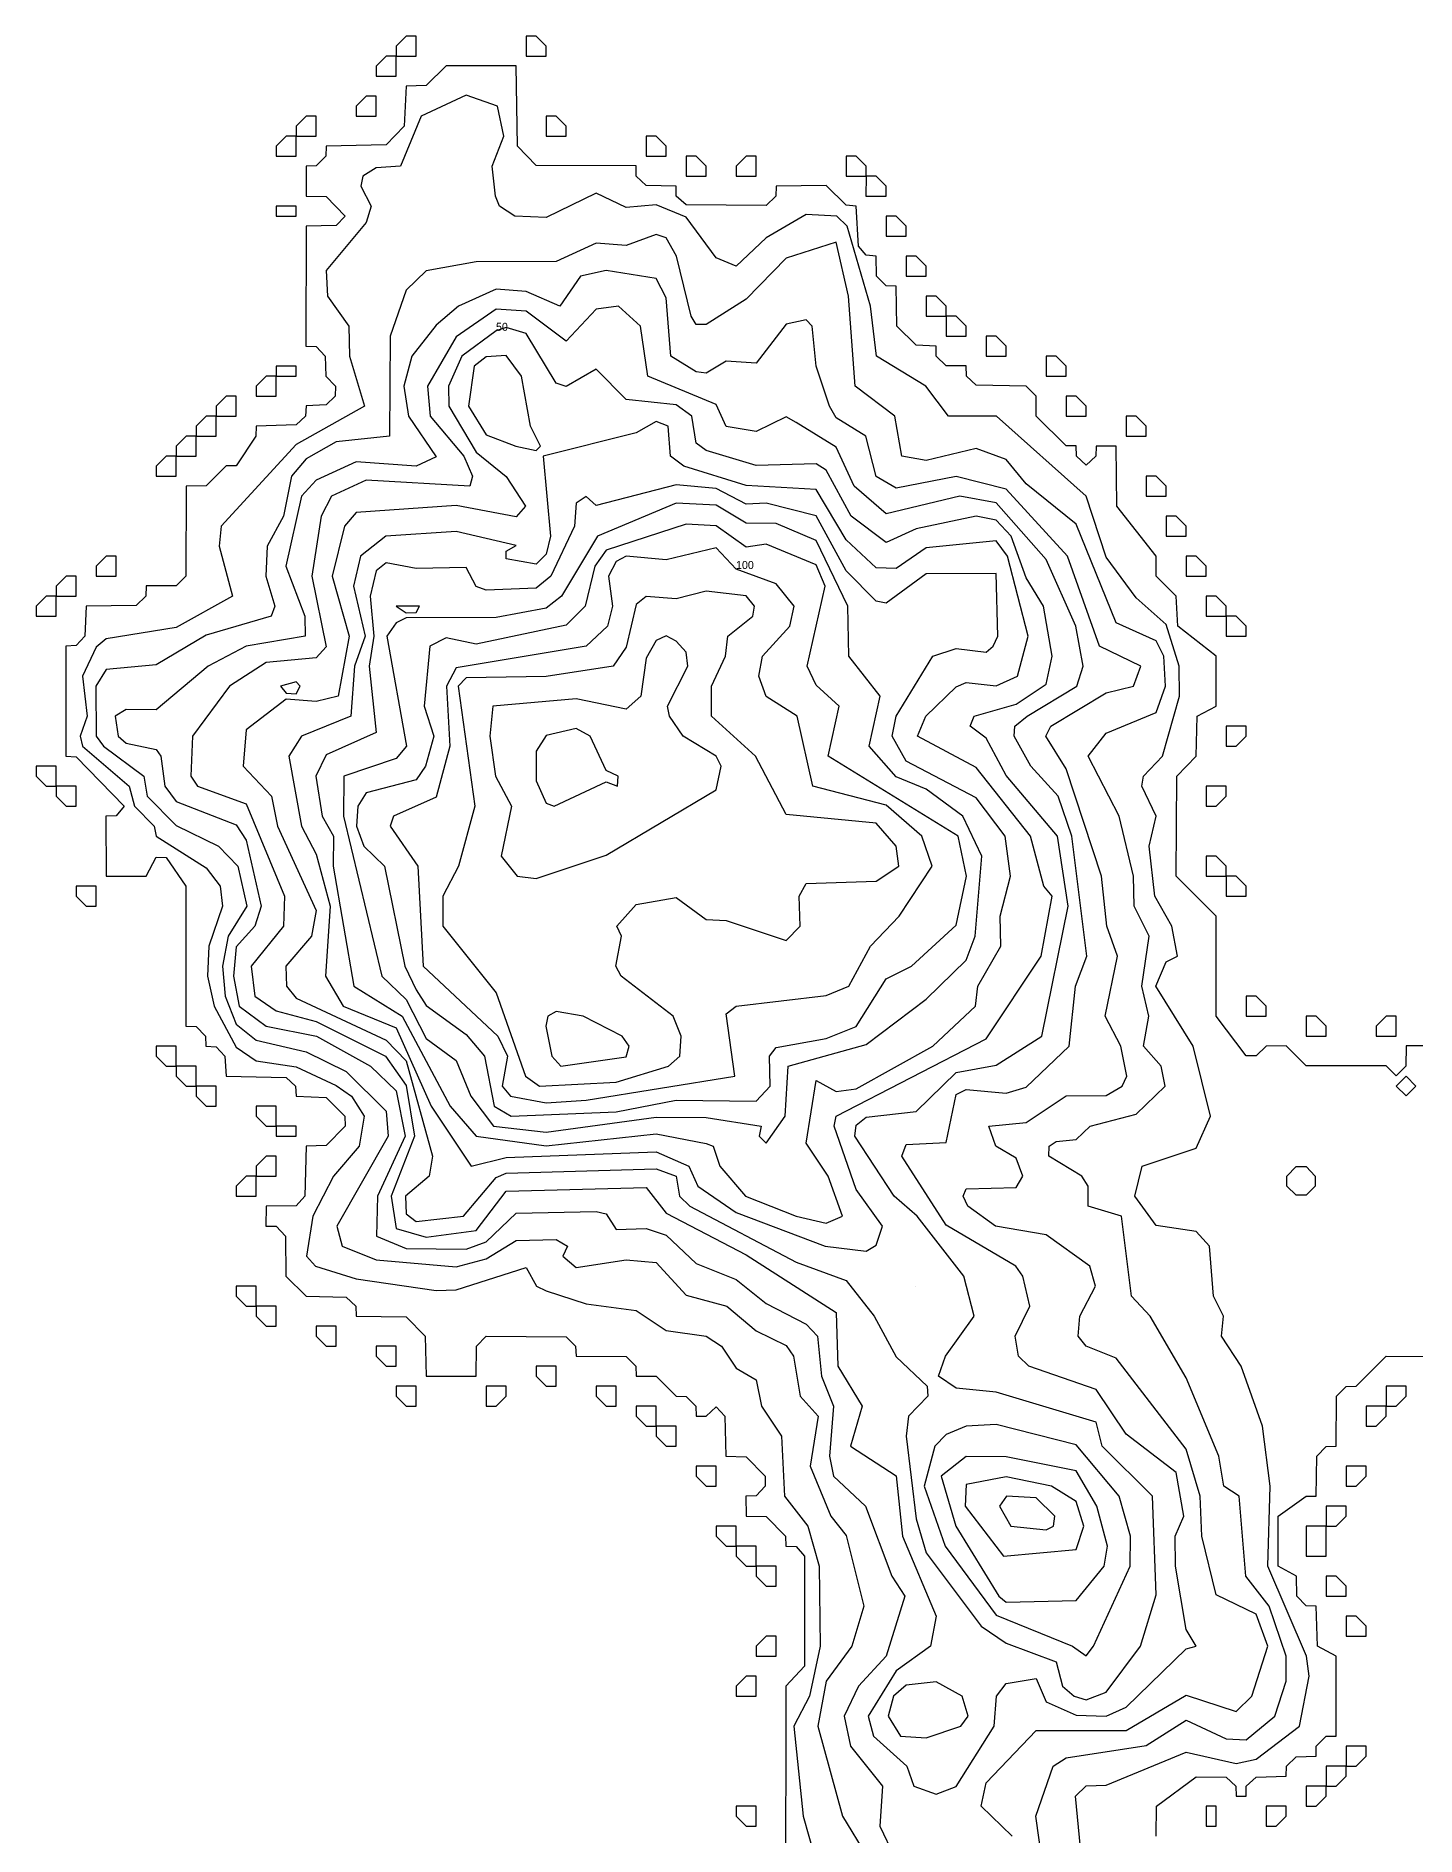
# Model space of a CAD drawing. Header units: metres. Extents: x 310028 to 360472, y 4137098 to 4159193.
# Drawn here: x 349538 to 351607, y 4142363 to 4145062 of the extents above; entities that cross this region are included whole.
import ezdxf

# ---------------------------------------------------------------- set-up
doc = ezdxf.new("R2010")
doc.units = ezdxf.units.M
for name, color, linetype in [('COAST', 5, 'Continuous'), ('CONTOUR', 254, 'Continuous'), ('CONTOUR_INDEX', 33, 'Continuous'), ('CONTOUR_LABELS', 7, 'Continuous')]:
    doc.layers.add(name, color=color, linetype=linetype)

msp = doc.modelspace()

# ---------------------------------------------------------------- linework, layer by layer
at = {"layer": 'COAST'}
for points in [[(350077.5, 4145032.5), (350107.5, 4145032.5), (350107.5, 4145062.5), (350092.5, 4145062.5), (350077.5, 4145047.5), (350077.5, 4145032.5)], [(350272.5, 4145032.5), (350302.5, 4145032.5), (350302.5, 4145047.5), (350287.5, 4145062.5), (350272.5, 4145062.5), (350272.5, 4145032.5)], [(351637.5, 4143547.6), (351592.5, 4143547.6), (351592.3, 4143517.5), (351577.5, 4143502.7), (351562.5, 4143517.7), (351442.5, 4143517.6), (351412.5, 4143547.6), (351382.5, 4143547.5), (351367.5, 4143532.6), (351352.5, 4143532.7), (351307.9, 4143592.5), (351307.7, 4143742.5), (351247.8, 4143802.5), (351248.7, 4143952.5), (351277.6, 4143982.5), (351279, 4144042.5), (351307.8, 4144057.5), (351307.7, 4144132.5), (351250.2, 4144177.5), (351247.8, 4144222.5), (351217.9, 4144252.5), (351217.8, 4144282.5), (351158.7, 4144357.5), (351157.5, 4144447.5), (351127.5, 4144447.5), (351127.3, 4144432.5), (351112.5, 4144418.6), (351098.3, 4144432.5), (351097.5, 4144447.6), (351082.5, 4144447.9), (351037.5, 4144492.5), (351037.5, 4144522.5), (351022.5, 4144537.5), (350947.5, 4144538.8), (350933.2, 4144552.5), (350932.5, 4144567.7), (350902.5, 4144567.7), (350887.8, 4144582.5), (350887.5, 4144597.5), (350857.5, 4144598.6), (350828.8, 4144627.5), (350827.5, 4144687.5), (350812.5, 4144687.7), (350798.4, 4144702.5), (350797.7, 4144732.5), (350782.5, 4144733.6), (350771, 4144747.5), (350767.8, 4144807.5), (350752.5, 4144808.8), (350722.5, 4144838.1), (350647.5, 4144837.5), (350647.4, 4144822.5), (350632.5, 4144808.3), (350512.5, 4144809.2), (350497.9, 4144822.5), (350497.5, 4144837.5), (350452.5, 4144838.4), (350437.9, 4144852.5), (350437.5, 4144867.6), (350287.5, 4144868.5), (350259.5, 4144897.5), (350257.5, 4145017.6), (350152.5, 4145017.8), (350122.5, 4144988.2), (350092.5, 4144987.5), (350089.6, 4144927.5), (350062.5, 4144899.5), (349972.5, 4144897.5), (349972.4, 4144882.5), (349957.5, 4144867.6), (349942.5, 4144867.5), (349942.5, 4144822.5), (349972.5, 4144822), (350001.1, 4144792.5), (349987.5, 4144778.3), (349942.5, 4144777.5), (349942.4, 4144597.5), (349957.5, 4144596.9), (349971, 4144582.5), (349972.2, 4144552.5), (349986.9, 4144537.5), (349986.4, 4144522.5), (349972.5, 4144509.1), (349942.5, 4144507.7), (349941.5, 4144492.5), (349927.5, 4144479.3), (349867.5, 4144477.5), (349867.4, 4144462.5), (349837.5, 4144417.9), (349822.5, 4144417.6), (349792.5, 4144388), (349762.5, 4144387.5), (349762.1, 4144252.5), (349747.5, 4144237.6), (349702.5, 4144237.6), (349702.1, 4144222.5), (349687.5, 4144208.2), (349612.5, 4144207.5), (349610.9, 4144162.5), (349597.5, 4144148.3), (349582.3, 4144147.5), (349582.2, 4143982.5), (349597.5, 4143981.3), (349669.7, 4143907.5), (349657.5, 4143892.9), (349642.4, 4143892.5), (349642.5, 4143802.5), (349702.5, 4143802.2), (349717.5, 4143830.8), (349732.5, 4143830.1), (349762.4, 4143787.5), (349762.3, 4143577.5), (349777.5, 4143576.8), (349791.6, 4143562.5), (349792.4, 4143547.5), (349807.5, 4143546.5), (349820.7, 4143532.5), (349822.5, 4143502.4), (349912.5, 4143500.2), (349926.6, 4143487.5), (349927.5, 4143472.3), (349972.5, 4143470.5), (350000.8, 4143442.5), (350001.2, 4143427.5), (349972.5, 4143398.4), (349942.5, 4143397.5), (349940.7, 4143322.5), (349927.5, 4143307.9), (349882.5, 4143307.5), (349882.4, 4143277.5), (349897.5, 4143277.1), (349911.6, 4143262.5), (349912, 4143202.5), (349942.5, 4143172.3), (350002.5, 4143170.9), (350017, 4143157.5), (350017.5, 4143142.4), (350092.5, 4143141.4), (350121.3, 4143112.5), (350122.5, 4143052.5), (350197.5, 4143052.5), (350198, 4143097.5), (350212.5, 4143112.1), (350332.5, 4143111.2), (350346.5, 4143097.5), (350347.5, 4143082.3), (350422.5, 4143081.6), (350437.3, 4143067.5), (350437.5, 4143052.5), (350467.5, 4143052.1), (350497.5, 4143022.3), (350512.5, 4143021.7), (350527, 4143007.5), (350527.5, 4142992.4), (350542.5, 4142992.4), (350557.5, 4143006.2), (350570.9, 4142992.5), (350572.4, 4142932.5), (350602.5, 4142931.5), (350631, 4142902.5), (350631.1, 4142887.5), (350617.5, 4142873), (350602.4, 4142872.5), (350602.5, 4142842.5), (350632.5, 4142841.7), (350661.7, 4142812.5), (350662.4, 4142797.5), (350677.5, 4142796.6), (350690.1, 4142782.5), (350690, 4142617.5), (350662.4, 4142587.5), (350661.7, 4142257.5)], [(350047.5, 4145002.5), (350077.5, 4145002.5), (350077.5, 4145032.5), (350062.5, 4145032.5), (350047.5, 4145017.5), (350047.5, 4145002.5)], [(350017.5, 4144942.5), (350047.5, 4144942.5), (350047.5, 4144972.5), (350032.5, 4144972.5), (350017.5, 4144957.5), (350017.5, 4144942.5)], [(349927.5, 4144912.5), (349957.5, 4144912.5), (349957.5, 4144942.5), (349942.5, 4144942.5), (349927.5, 4144927.5), (349927.5, 4144912.5)], [(350302.5, 4144912.5), (350332.5, 4144912.5), (350332.5, 4144927.5), (350317.5, 4144942.5), (350302.5, 4144942.5), (350302.5, 4144912.5)], [(349897.5, 4144882.5), (349927.5, 4144882.5), (349927.5, 4144912.5), (349912.5, 4144912.5), (349897.5, 4144897.5), (349897.5, 4144882.5)], [(350452.5, 4144882.5), (350482.5, 4144882.5), (350482.5, 4144897.5), (350467.5, 4144912.5), (350452.5, 4144912.5), (350452.5, 4144882.5)], [(350512.5, 4144852.5), (350542.5, 4144852.5), (350542.5, 4144867.5), (350527.5, 4144882.5), (350512.5, 4144882.5), (350512.5, 4144852.5)], [(350587.5, 4144852.5), (350617.5, 4144852.5), (350617.5, 4144882.5), (350602.5, 4144882.5), (350587.5, 4144867.5), (350587.5, 4144852.5)], [(350752.5, 4144852.5), (350782.5, 4144852.5), (350782.5, 4144867.5), (350767.5, 4144882.5), (350752.5, 4144882.5), (350752.5, 4144852.5)], [(350782.4, 4144822.5), (350812.5, 4144822.5), (350812.5, 4144837.5), (350797.5, 4144852.5), (350782.5, 4144852.5), (350782.4, 4144822.5)], [(349897.5, 4144792.5), (349927.5, 4144792.5), (349927.5, 4144807.5), (349897.5, 4144807.5), (349897.5, 4144792.5)], [(350812.5, 4144762.5), (350842.5, 4144762.5), (350842.5, 4144777.5), (350827.5, 4144792.5), (350812.5, 4144792.5), (350812.5, 4144762.5)], [(350842.5, 4144702.5), (350872.5, 4144702.5), (350872.5, 4144717.5), (350857.5, 4144732.5), (350842.5, 4144732.5), (350842.5, 4144702.5)], [(350872.5, 4144642.5), (350902.5, 4144642.5), (350902.5, 4144657.5), (350887.5, 4144672.5), (350872.5, 4144672.5), (350872.5, 4144642.5)], [(350902.5, 4144612.5), (350932.5, 4144612.5), (350932.5, 4144627.5), (350917.5, 4144642.5), (350902.5, 4144642.5), (350902.5, 4144612.5)], [(350962.5, 4144582.5), (350992.5, 4144582.5), (350992.5, 4144597.5), (350977.5, 4144612.5), (350962.5, 4144612.5), (350962.5, 4144582.5)], [(351052.5, 4144552.5), (351082.5, 4144552.5), (351082.5, 4144567.5), (351067.5, 4144582.5), (351052.5, 4144582.5), (351052.5, 4144552.5)], [(349867.5, 4144522.5), (349897.5, 4144522.5), (349897.5, 4144552.5), (349882.5, 4144552.5), (349867.5, 4144537.5), (349867.5, 4144522.5)], [(349897.5, 4144552.5), (349927.5, 4144552.5), (349927.5, 4144567.5), (349897.5, 4144567.5), (349897.5, 4144552.5)], [(349807.5, 4144492.5), (349837.5, 4144492.5), (349837.5, 4144522.5), (349822.5, 4144522.5), (349807.5, 4144507.5), (349807.5, 4144492.5)], [(351082.5, 4144492.5), (351112.5, 4144492.5), (351112.5, 4144507.5), (351097.5, 4144522.5), (351082.5, 4144522.5), (351082.5, 4144492.5)], [(349777.5, 4144462.5), (349807.5, 4144462.5), (349807.5, 4144492.5), (349792.5, 4144492.5), (349777.5, 4144477.5), (349777.5, 4144462.5)], [(351172.5, 4144462.5), (351202.5, 4144462.5), (351202.5, 4144477.5), (351187.5, 4144492.5), (351172.5, 4144492.5), (351172.5, 4144462.5)], [(349747.5, 4144432.5), (349777.5, 4144432.5), (349777.5, 4144462.5), (349762.5, 4144462.5), (349747.5, 4144447.5), (349747.5, 4144432.5)], [(349717.5, 4144402.5), (349747.5, 4144402.5), (349747.5, 4144432.5), (349732.5, 4144432.5), (349717.5, 4144417.5), (349717.5, 4144402.5)], [(351202.5, 4144372.5), (351232.5, 4144372.5), (351232.5, 4144387.5), (351217.5, 4144402.5), (351202.5, 4144402.5), (351202.5, 4144372.5)], [(351232.5, 4144312.5), (351262.5, 4144312.5), (351262.5, 4144327.5), (351247.5, 4144342.5), (351232.5, 4144342.5), (351232.5, 4144312.5)], [(349627.5, 4144252.5), (349657.5, 4144252.5), (349657.5, 4144282.5), (349642.5, 4144282.5), (349627.5, 4144267.5), (349627.5, 4144252.5)], [(351262.5, 4144252.5), (351292.5, 4144252.5), (351292.5, 4144267.5), (351277.5, 4144282.5), (351262.5, 4144282.5), (351262.5, 4144252.5)], [(349567.5, 4144222.5), (349597.5, 4144222.5), (349597.5, 4144252.5), (349582.5, 4144252.5), (349567.5, 4144237.5), (349567.5, 4144222.5)], [(349537.5, 4144192.5), (349567.5, 4144192.5), (349567.5, 4144222.5), (349552.5, 4144222.5), (349537.5, 4144207.5), (349537.5, 4144192.5)], [(351292.5, 4144192.5), (351322.5, 4144192.5), (351322.5, 4144207.5), (351307.5, 4144222.5), (351292.5, 4144222.5), (351292.5, 4144192.5)], [(351322.5, 4144162.5), (351352.5, 4144162.5), (351352.5, 4144177.5), (351337.5, 4144192.5), (351322.5, 4144192.5), (351322.5, 4144162.5)], [(351322.5, 4144012.5), (351322.5, 4143997.5), (351337.5, 4143997.5), (351352.5, 4144012.5), (351352.5, 4144027.5), (351322.5, 4144027.5), (351322.5, 4144012.5)], [(349537.5, 4143952.5), (349552.5, 4143937.5), (349567.5, 4143937.5), (349567.6, 4143967.5), (349537.5, 4143967.5), (349537.5, 4143952.5)], [(349567.5, 4143922.5), (349582.5, 4143907.5), (349597.5, 4143907.5), (349597.5, 4143937.5), (349567.5, 4143937.5), (349567.5, 4143922.5)], [(351292.5, 4143922.5), (351292.5, 4143907.5), (351307.5, 4143907.5), (351322.5, 4143922.5), (351322.5, 4143937.5), (351292.5, 4143937.5), (351292.5, 4143922.5)], [(351292.5, 4143802.5), (351322.5, 4143802.5), (351322.5, 4143817.5), (351307.5, 4143832.5), (351292.5, 4143832.5), (351292.5, 4143802.5)], [(351322.5, 4143772.5), (351352.5, 4143772.5), (351352.5, 4143787.5), (351337.5, 4143802.5), (351322.5, 4143802.5), (351322.5, 4143772.5)], [(349597.5, 4143772.5), (349612.5, 4143757.5), (349627.5, 4143757.5), (349627.5, 4143787.5), (349597.5, 4143787.5), (349597.5, 4143772.5)], [(351352.5, 4143592.5), (351382.5, 4143592.5), (351382.5, 4143607.5), (351367.5, 4143622.5), (351352.5, 4143622.5), (351352.5, 4143592.5)], [(351442.5, 4143562.5), (351472.5, 4143562.5), (351472.5, 4143577.5), (351457.5, 4143592.5), (351442.5, 4143592.5), (351442.5, 4143562.5)], [(351547.5, 4143562.5), (351577.5, 4143562.5), (351577.5, 4143592.5), (351562.5, 4143592.5), (351547.5, 4143577.5), (351547.5, 4143562.5)], [(349717.5, 4143532.5), (349732.5, 4143517.5), (349747.5, 4143517.5), (349747.5, 4143547.5), (349717.5, 4143547.5), (349717.5, 4143532.5)], [(349747.5, 4143502.5), (349762.5, 4143487.5), (349777.5, 4143487.5), (349777.5, 4143517.5), (349747.5, 4143517.5), (349747.5, 4143502.5)], [(351592.5, 4143472.6), (351577.7, 4143487.5), (351592.5, 4143502.5), (351607.4, 4143487.5), (351592.5, 4143472.6)], [(349777.5, 4143472.5), (349792.5, 4143457.5), (349807.5, 4143457.5), (349807.5, 4143487.5), (349777.5, 4143487.5), (349777.5, 4143472.5)], [(349867.5, 4143442.5), (349882.5, 4143427.5), (349897.5, 4143427.5), (349897.5, 4143457.5), (349867.5, 4143457.5), (349867.5, 4143442.5)], [(349897.5, 4143412.5), (349927.5, 4143412.5), (349927.5, 4143427.5), (349897.5, 4143427.5), (349897.5, 4143412.5)], [(349867.5, 4143352.5), (349897.5, 4143352.5), (349897.5, 4143382.5), (349882.5, 4143382.5), (349867.5, 4143367.5), (349867.5, 4143352.5)], [(351427.5, 4143323.7), (351413.6, 4143337.5), (351413.6, 4143352.5), (351427.5, 4143366.7), (351442.5, 4143366.6), (351456, 4143352.5), (351456, 4143337.5), (351442.5, 4143323.8), (351427.5, 4143323.7)], [(349837.5, 4143322.5), (349867.5, 4143322.5), (349867.5, 4143352.5), (349852.5, 4143352.5), (349837.5, 4143337.5), (349837.5, 4143322.5)], [(349837.5, 4143172.5), (349852.5, 4143157.5), (349867.5, 4143157.5), (349867.5, 4143187.5), (349837.5, 4143187.5), (349837.5, 4143172.5)], [(349867.5, 4143142.5), (349882.5, 4143127.5), (349897.5, 4143127.5), (349897.5, 4143157.5), (349867.5, 4143157.5), (349867.5, 4143142.5)], [(349957.5, 4143112.5), (349972.5, 4143097.5), (349987.5, 4143097.5), (349987.5, 4143127.5), (349957.5, 4143127.5), (349957.5, 4143112.5)], [(350047.5, 4143082.5), (350062.5, 4143067.5), (350077.5, 4143067.5), (350077.5, 4143097.5), (350047.5, 4143097.5), (350047.5, 4143082.5)], [(350287.5, 4143052.5), (350302.5, 4143037.5), (350317.5, 4143037.5), (350317.5, 4143067.5), (350287.5, 4143067.5), (350287.5, 4143052.5)], [(351217.5, 4142362.5), (351218, 4142407.5), (351277.5, 4142451.2), (351322.5, 4142450.6), (351337.1, 4142437.5), (351337.5, 4142422.5), (351352.5, 4142422.4), (351352.9, 4142437.5), (351367.5, 4142450.7), (351412.5, 4142452.4), (351413.2, 4142467.5), (351427.5, 4142481.2), (351457.5, 4142482.5), (351457.8, 4142497.5), (351472.5, 4142512.3), (351487.5, 4142512.5), (351487.9, 4142632.5), (351459.8, 4142647.5), (351457.5, 4142707.5), (351442.5, 4142707.7), (351428.6, 4142722.5), (351428.1, 4142752.5), (351400.5, 4142767.5), (351400.5, 4142842.5), (351442.5, 4142872.3), (351457.5, 4142872.5), (351458.7, 4142932.5), (351472.5, 4142946.8), (351487.7, 4142947.5), (351488.3, 4143022.5), (351502.5, 4143036.8), (351517.5, 4143037.4), (351562.5, 4143082.4), (351772.5, 4143081.8)], [(350077.5, 4143022.5), (350092.5, 4143007.5), (350107.5, 4143007.5), (350107.5, 4143037.5), (350077.5, 4143037.5), (350077.5, 4143022.5)], [(350212.5, 4143022.5), (350212.5, 4143007.5), (350227.5, 4143007.5), (350242.5, 4143022.5), (350242.5, 4143037.5), (350212.5, 4143037.5), (350212.5, 4143022.5)], [(350377.5, 4143022.5), (350392.5, 4143007.5), (350407.5, 4143007.5), (350407.5, 4143037.5), (350377.5, 4143037.5), (350377.5, 4143022.5)], [(351562.5, 4143022.5), (351562.5, 4143007.5), (351577.5, 4143007.5), (351592.5, 4143022.5), (351592.5, 4143037.5), (351562.5, 4143037.5), (351562.5, 4143022.5)], [(350437.5, 4142992.5), (350452.5, 4142977.5), (350467.5, 4142977.5), (350467.5, 4143007.5), (350437.5, 4143007.5), (350437.5, 4142992.5)], [(351532.5, 4142992.5), (351532.5, 4142977.5), (351547.5, 4142977.5), (351562.5, 4142992.5), (351562.5, 4143007.5), (351532.5, 4143007.5), (351532.5, 4142992.5)], [(350467.5, 4142962.5), (350482.5, 4142947.5), (350497.5, 4142947.5), (350497.5, 4142977.5), (350467.5, 4142977.5), (350467.5, 4142962.5)], [(350527.5, 4142902.5), (350542.5, 4142887.5), (350557.5, 4142887.5), (350557.5, 4142917.5), (350527.5, 4142917.5), (350527.5, 4142902.5)], [(351502.5, 4142902.5), (351502.5, 4142887.5), (351517.5, 4142887.5), (351532.5, 4142902.5), (351532.5, 4142917.5), (351502.5, 4142917.5), (351502.5, 4142902.5)], [(351472.5, 4142842.5), (351472.5, 4142827.5), (351487.5, 4142827.5), (351502.5, 4142842.5), (351502.5, 4142857.5), (351472.5, 4142857.5), (351472.5, 4142842.5)], [(350557.5, 4142812.5), (350572.5, 4142797.5), (350587.5, 4142797.5), (350587.5, 4142827.5), (350557.5, 4142827.5), (350557.5, 4142812.5)], [(351442.5, 4142782.5), (351472.5, 4142782.5), (351472.5, 4142827.5), (351442.5, 4142827.5), (351442.5, 4142782.5)], [(350587.5, 4142782.5), (350602.5, 4142767.5), (350617.5, 4142767.5), (350617.5, 4142797.5), (350587.5, 4142797.5), (350587.5, 4142782.5)], [(350617.5, 4142752.5), (350632.5, 4142737.5), (350647.5, 4142737.5), (350647.5, 4142767.5), (350617.5, 4142767.5), (350617.5, 4142752.5)], [(351472.5, 4142722.5), (351502.5, 4142722.5), (351502.5, 4142737.5), (351487.5, 4142752.5), (351472.5, 4142752.5), (351472.5, 4142722.5)], [(351502.5, 4142662.5), (351532.5, 4142662.5), (351532.5, 4142677.5), (351517.5, 4142692.5), (351502.5, 4142692.5), (351502.5, 4142662.5)], [(350617.5, 4142632.5), (350647.5, 4142632.5), (350647.5, 4142662.5), (350632.5, 4142662.5), (350617.5, 4142647.5), (350617.5, 4142632.5)], [(350587.5, 4142572.5), (350617.5, 4142572.5), (350617.5, 4142602.5), (350602.5, 4142602.5), (350587.5, 4142587.5), (350587.5, 4142572.5)], [(351502.5, 4142482.5), (351502.5, 4142467.5), (351517.5, 4142467.5), (351532.5, 4142482.5), (351532.5, 4142497.5), (351502.5, 4142497.5), (351502.5, 4142482.5)], [(351472.5, 4142452.5), (351472.5, 4142437.5), (351487.5, 4142437.5), (351502.5, 4142452.5), (351502.5, 4142467.5), (351472.5, 4142467.5), (351472.5, 4142452.5)], [(351442.5, 4142422.5), (351442.5, 4142407.5), (351457.5, 4142407.5), (351472.5, 4142422.5), (351472.5, 4142437.5), (351442.5, 4142437.5), (351442.5, 4142422.5)], [(350587.5, 4142392.5), (350602.5, 4142377.5), (350617.5, 4142377.5), (350617.5, 4142407.5), (350587.5, 4142407.5), (350587.5, 4142392.5)], [(351292.5, 4142392.5), (351292.5, 4142377.5), (351307.5, 4142377.5), (351307.5, 4142407.5), (351292.5, 4142407.5), (351292.5, 4142392.5)], [(351382.5, 4142392.5), (351382.5, 4142377.5), (351397.5, 4142377.5), (351412.5, 4142392.5), (351412.5, 4142407.5), (351382.5, 4142407.5), (351382.5, 4142392.5)]]:
    msp.add_lwpolyline(points, dxfattribs=at)
at = {"layer": 'CONTOUR'}
for points, elevation in [([(351111.3, 4142272.5), (351096.8, 4142422.5), (351112.5, 4142437.6), (351142.5, 4142439), (351262.5, 4142488.2), (351337.5, 4142471.3), (351367.5, 4142477.7), (351432.6, 4142527.5), (351447.3, 4142602.5), (351443.4, 4142632.5), (351385.3, 4142767.5), (351388.6, 4142887.5), (351377.4, 4142977.5), (351345.2, 4143067.5), (351315.7, 4143112.5), (351318.9, 4143142.5), (351303.9, 4143172.5), (351297.5, 4143247.5), (351277.5, 4143269.3), (351217.5, 4143278.1), (351185.7, 4143322.5), (351196.7, 4143367.5), (351277.5, 4143394.5), (351299.4, 4143442.5), (351273.3, 4143547.5), (351217.3, 4143637.5), (351232.5, 4143673.9), (351249.5, 4143682.5), (351241.1, 4143727.5), (351215.5, 4143772.5), (351207.1, 4143847.5), (351217.8, 4143892.5), (351196.4, 4143937.5), (351198.6, 4143952.5), (351227, 4143982.5), (351252.6, 4144072.5), (351252.2, 4144117.5), (351232.5, 4144179.9), (351187.5, 4144219.8), (351142.5, 4144280.8), (351112.5, 4144372.5), (350978.3, 4144492.5), (350906.1, 4144492.5), (350872.1, 4144537.5), (350798.1, 4144582.5), (350789.3, 4144657.5), (350754.2, 4144777.5), (350738.6, 4144792.5), (350692.5, 4144794.7), (350632.5, 4144759.6), (350587.5, 4144717.3), (350557.5, 4144729.6), (350512.5, 4144790.8), (350467.5, 4144809.1), (350422.5, 4144805.3), (350377.5, 4144826.9), (350302.5, 4144790.5), (350255.5, 4144792.5), (350232.6, 4144807.5), (350226.8, 4144822.5), (350221.7, 4144867.5), (350239.4, 4144912.5), (350229.7, 4144957.5), (350182.5, 4144973.6), (350115.4, 4144942.5), (350084.3, 4144867.5), (350047.5, 4144864.8), (350027.9, 4144852.5), (350024.8, 4144837.5), (350040, 4144807.5), (350032.5, 4144782.7), (349972.5, 4144710.6), (349974.9, 4144672.5), (350006.6, 4144627.5), (350007.5, 4144582.5), (350030.1, 4144507.5), (349927.5, 4144449.8), (349815.2, 4144327.5), (349812.2, 4144297.5), (349832.4, 4144222.5), (349747.5, 4144175.5), (349642.5, 4144158.2), (349627.5, 4144146), (349607.3, 4144102.5), (349614.4, 4144042.5), (349603.8, 4144012.5), (349607.1, 4143997.5), (349677.2, 4143937.5), (349685.2, 4143907.5), (349714.7, 4143877.5), (349717.7, 4143862.5), (349792.5, 4143815), (349813.7, 4143787.5), (349817.2, 4143757.5), (349796.5, 4143697.5), (349794.6, 4143652.5), (349804.7, 4143607.5), (349837.5, 4143545.6), (349867.5, 4143525.5), (349927.5, 4143516.5), (349987.5, 4143488.4), (350010.7, 4143472.5), (350029.9, 4143442.5), (350022.4, 4143397.5), (349983.9, 4143352.5), (349952.8, 4143292.5), (349943.3, 4143232.5), (349956.7, 4143217.5), (350017.5, 4143198.2), (350137.5, 4143181), (350167.5, 4143182), (350272.5, 4143215.1), (350288.1, 4143187.5), (350302.5, 4143180.3), (350362.5, 4143161), (350437.5, 4143150.9), (350482.5, 4143120.8), (350542.7, 4143112.5), (350565.6, 4143097.5), (350587.5, 4143064.5), (350617.5, 4143046.9), (350625.7, 4143007.5), (350655.8, 4142962.5), (350660.4, 4142872.5), (350695, 4142827.5), (350712.3, 4142767.5), (350713.6, 4142647.5), (350697.7, 4142572.5), (350674.2, 4142527.5), (350688.3, 4142392.5), (350705.1, 4142332.5)], 10), ([(351056.2, 4142257.5), (351037.3, 4142392.5), (351063.2, 4142467.5), (351082.5, 4142479.8), (351202.5, 4142498.4), (351262.5, 4142536.3), (351322.5, 4142508.4), (351352.5, 4142506.8), (351395.9, 4142542.5), (351412.5, 4142594.6), (351412.7, 4142632.5), (351387, 4142707.5), (351352.4, 4142752.5), (351342, 4142872.5), (351319.1, 4142887.5), (351311.9, 4142932.5), (351262.5, 4143050), (351208.6, 4143142.5), (351180.6, 4143172.5), (351165.6, 4143292.5), (351115.7, 4143307.5), (351115.6, 4143337.5), (351106.1, 4143352.5), (351056.8, 4143382.5), (351057.1, 4143397.5), (351067.5, 4143404.1), (351097.5, 4143407.5), (351118.6, 4143427.5), (351187.5, 4143445.4), (351231.2, 4143487.5), (351225.3, 4143517.5), (351198.9, 4143547.5), (351206.6, 4143592.5), (351196, 4143637.5), (351207.3, 4143712.5), (351184.8, 4143757.5), (351183.5, 4143802.5), (351162, 4143892.5), (351115.6, 4143982.5), (351142.5, 4144016.9), (351217.5, 4144047.6), (351231.5, 4144087.5), (351229.4, 4144132.5), (351217.5, 4144155.5), (351157.5, 4144182.1), (351097.5, 4144330.4), (351022.5, 4144390.9), (350992.5, 4144427.4), (350947.5, 4144444), (350872.5, 4144425.7), (350836.1, 4144432.5), (350825.7, 4144492.5), (350766.1, 4144537.5), (350756.4, 4144672.5), (350737.5, 4144753.3), (350662.5, 4144729.2), (350602.5, 4144668), (350542.5, 4144629.7), (350527.5, 4144629.7), (350520.1, 4144642.5), (350498.4, 4144732.5), (350482.5, 4144759.9), (350467.5, 4144764.8), (350422.5, 4144748.1), (350377.5, 4144751.6), (350317.5, 4144724.1), (350197.5, 4144724), (350122.5, 4144710.4), (350092.5, 4144681.4), (350068.9, 4144612.5), (350067.5, 4144462.5), (349987.5, 4144453.9), (349942.5, 4144428.1), (349920.7, 4144402.5), (349908.6, 4144342.5), (349884.4, 4144297.5), (349882.4, 4144252.5), (349895.9, 4144207.5), (349890, 4144192.5), (349792.5, 4144163.6), (349717.5, 4144119.2), (349642.5, 4144112.1), (349627.1, 4144087.5), (349627.7, 4144012.5), (349638.9, 4143997.5), (349699.3, 4143952.5), (349704.2, 4143922.5), (349747.5, 4143878.1), (349811.2, 4143847.5), (349840.2, 4143817.5), (349853.8, 4143757.5), (349825.8, 4143712.5), (349817.2, 4143667.5), (349821.3, 4143622.5), (349837.5, 4143580.3), (349867.5, 4143556.2), (349942.5, 4143538.6), (350002.5, 4143509.2), (350062.5, 4143449.6), (350065.6, 4143412.5), (349988.9, 4143277.5), (349996.6, 4143247.5), (350047.5, 4143226.6), (350167.5, 4143216.5), (350212.5, 4143228.2), (350257.5, 4143256), (350317.5, 4143257.5), (350334.9, 4143247.5), (350327.7, 4143232.5), (350347.5, 4143215.5), (350422.5, 4143226.7), (350467.5, 4143222.6), (350512.5, 4143173.6), (350573.6, 4143157.5), (350617.5, 4143120.2), (350662.5, 4143098.3), (350673.5, 4143082.5), (350683.6, 4143022.5), (350710.7, 4142992.5), (350698.5, 4142917.5), (350729.8, 4142842.5), (350752.5, 4142813.2), (350779.3, 4142707.5), (350761.2, 4142647.5), (350722.5, 4142594.7), (350710.1, 4142527.5), (350747.2, 4142392.5), (350783.9, 4142332.5)], 20), ([(351001.8, 4142362.5), (350955.4, 4142407.5), (350962.5, 4142442.1), (351037.5, 4142521), (351172.5, 4142520.7), (351262.5, 4142573.8), (351337.5, 4142549.5), (351361.1, 4142572.5), (351385, 4142647.5), (351367.5, 4142695.2), (351307.5, 4142724.2), (351286.1, 4142812.5), (351283.9, 4142872.5), (351262.5, 4142942.6), (351157.5, 4143079.2), (351112.5, 4143097.5), (351100.9, 4143112.5), (351103, 4143142.5), (351126.5, 4143187.5), (351118.4, 4143217.5), (351052.5, 4143264.5), (350976.8, 4143277.5), (350935, 4143307.5), (350928.2, 4143322.5), (350932.5, 4143333.2), (351007.5, 4143335.2), (351017.6, 4143352.5), (351007.5, 4143379.5), (350977.1, 4143397.5), (350966.9, 4143427.5), (351022.5, 4143432.8), (351082.5, 4143473), (351142.5, 4143473.2), (351166.7, 4143487.5), (351173.9, 4143502.5), (351164.9, 4143547.5), (351141.4, 4143592.5), (351159.6, 4143682.5), (351143.7, 4143727.5), (351135.7, 4143802.5), (351082.5, 4143963.4), (351052, 4144012.5), (351059.9, 4144027.5), (351142.5, 4144077.5), (351183.5, 4144087.5), (351194.5, 4144117.5), (351132.7, 4144147.5), (351084.9, 4144282.5), (350992.5, 4144382.8), (350917.5, 4144401.9), (350827.5, 4144384.3), (350797.5, 4144401.6), (350782.4, 4144462.5), (350737.5, 4144489.7), (350727.6, 4144507.5), (350707.6, 4144567.5), (350701.7, 4144627.5), (350692.5, 4144636.9), (350662.5, 4144630.2), (350617.5, 4144571.7), (350572.5, 4144574.9), (350542.5, 4144556.7), (350527.5, 4144559), (350489.9, 4144582.5), (350482.5, 4144670), (350467.5, 4144698.6), (350392.5, 4144710.8), (350354, 4144702.5), (350323.1, 4144657.5), (350272.5, 4144679.5), (350227.5, 4144683), (350171, 4144657.5), (350137.5, 4144628.9), (350101.3, 4144582.5), (350089.1, 4144537.5), (350096.4, 4144492.5), (350137.5, 4144431.4), (350107.5, 4144417.5), (350017.5, 4144423.7), (349957.5, 4144396.4), (349935.9, 4144372.5), (349912.1, 4144267.5), (349940.5, 4144192.5), (349941.1, 4144162.5), (349852.8, 4144147.5), (349795.7, 4144117.5), (349717.5, 4144051.7), (349672.5, 4144052.2), (349656.4, 4144042.5), (349660.8, 4144012.5), (349672.5, 4144002), (349717.5, 4143992.3), (349724.5, 4143982.5), (349730.7, 4143937.5), (349747.5, 4143914.2), (349837.5, 4143879.3), (349852.5, 4143856.3), (349875.2, 4143757.5), (349865.6, 4143727.5), (349837.5, 4143696.1), (349833.6, 4143652.5), (349842, 4143607.5), (349882.5, 4143577.5), (349958.1, 4143562.5), (350039, 4143517.5), (350077.5, 4143480.2), (350091.4, 4143412.5), (350049.6, 4143322.5), (350048.1, 4143262.5), (350092.5, 4143243.7), (350182.5, 4143242.6), (350212.5, 4143253.6), (350257.5, 4143297), (350377.5, 4143299.3), (350392.5, 4143295.6), (350407.5, 4143272.4), (350452.5, 4143274), (350482.5, 4143264), (350527.5, 4143221.5), (350587.5, 4143197.2), (350632.5, 4143161.2), (350692.5, 4143130.4), (350709.5, 4143112.5), (350715.7, 4143052.5), (350733.9, 4143007.5), (350727.5, 4142932.5), (350733.5, 4142902.5), (350781.6, 4142857.5), (350821, 4142752.5), (350840.9, 4142722.5), (350812.7, 4142632.5), (350771, 4142587.5), (350749.5, 4142542.5), (350759, 4142497.5), (350807.3, 4142437.5), (350803.1, 4142377.5), (350824.6, 4142332.5)], 30), ([(350854.4, 4142437.5), (350887.5, 4142425.5), (350917.5, 4142436.6), (350974.6, 4142527.5), (350978.4, 4142572.5), (350992.5, 4142591.4), (351037.5, 4142598.7), (351052.5, 4142563.8), (351097.5, 4142543.8), (351142.5, 4142542.4), (351172.5, 4142556), (351262.5, 4142643.5), (351277.7, 4142647.5), (351262.5, 4142672.5), (351246.5, 4142767.5), (351246.3, 4142812.5), (351259.3, 4142842.5), (351247.5, 4142907.9), (351172.5, 4142965.5), (351127.5, 4143032.4), (351026.6, 4143067.5), (351011.2, 4143082.5), (351006.4, 4143112.5), (351028.2, 4143157.5), (351017.5, 4143202.5), (351007, 4143217.5), (350902.5, 4143278.8), (350836.2, 4143382.5), (350842.5, 4143399.6), (350902.5, 4143403), (350917.5, 4143474.9), (350932.5, 4143482.5), (350992.5, 4143476.7), (351022.5, 4143485.9), (351087.2, 4143547.5), (351096.7, 4143637.5), (351113.5, 4143682.5), (351091.2, 4143862.5), (351070.7, 4143922.5), (351029.8, 4143967.5), (351004.5, 4144012.5), (351005.5, 4144027.5), (351024.1, 4144042.5), (351098.8, 4144087.5), (351108.1, 4144117.5), (351097.3, 4144177.5), (351052.5, 4144277.3), (350977.5, 4144362.4), (350923.1, 4144372.5), (350812.5, 4144345.9), (350764.5, 4144387.5), (350737.5, 4144446), (350677.5, 4144482.9), (350662.5, 4144491.3), (350617.5, 4144469.5), (350572.5, 4144476.7), (350557.5, 4144509.6), (350455.1, 4144552.5), (350444.4, 4144627.5), (350411, 4144657.5), (350377.5, 4144653), (350332.5, 4144605), (350272.5, 4144649.6), (350227.5, 4144653), (350167.5, 4144611.3), (350124.6, 4144537.5), (350128.9, 4144492.5), (350179.4, 4144432.5), (350192.2, 4144402.5), (350188.3, 4144387.5), (350032.5, 4144396.3), (349980.9, 4144372.5), (349965.1, 4144342.5), (349951.1, 4144252.5), (349972.5, 4144146.2), (349957.5, 4144129.9), (349882.5, 4144123), (349827.8, 4144087.5), (349772.2, 4144012.5), (349769.5, 4143952.5), (349779.6, 4143937.5), (349852.5, 4143910.9), (349910.1, 4143772.5), (349908.6, 4143727.5), (349860.2, 4143667.5), (349865.6, 4143622.5), (349897.5, 4143600.3), (349957.5, 4143584.3), (350061.6, 4143532.5), (350092.5, 4143488.2), (350105.1, 4143412.5), (350070.1, 4143322.5), (350077.5, 4143273.7), (350122.5, 4143260.8), (350197.5, 4143270.6), (350242.5, 4143329.6), (350452.5, 4143335.3), (350482.5, 4143296.9), (350602.5, 4143234.5), (350737.5, 4143148), (350740.1, 4143067.5), (350776.9, 4143007.5), (350759.2, 4142947.5), (350827.5, 4142902.9), (350837.4, 4142812.5), (350887.5, 4142692.5), (350879.2, 4142647.5), (350827.5, 4142610.3), (350785.9, 4142542.5), (350793.8, 4142512.5), (350843.5, 4142467.5), (350854.4, 4142437.5)], 40), ([(350257, 4144447.5), (350287.5, 4144440.7), (350294, 4144447.5), (350279.1, 4144477.5), (350265.7, 4144552.5), (350242.5, 4144583.2), (350212.5, 4144581.3), (350194.8, 4144567.5), (350186.2, 4144507.5), (350212.5, 4144464.3), (350257, 4144447.5)], 60), ([(350721.2, 4143247.5), (350782.5, 4143239.9), (350797.5, 4143248.7), (350807.4, 4143277.5), (350767.5, 4143332.3), (350734.5, 4143427.5), (350737.7, 4143442.5), (350962.5, 4143558.4), (351045.1, 4143682.5), (351061.6, 4143772.5), (351049.1, 4143787.5), (351029.4, 4143862.5), (350947.5, 4143965.1), (350859.6, 4144012.5), (350872.2, 4144042.5), (350917.5, 4144086.5), (350932.5, 4144092.9), (350977.5, 4144087.6), (351009.5, 4144102.5), (351025.9, 4144162.5), (350994.7, 4144282.5), (350977.5, 4144305.4), (350872.5, 4144295), (350827.5, 4144263.7), (350797.5, 4144264.6), (350752.5, 4144306.7), (350707.5, 4144382.5), (350602.5, 4144388.3), (350509.4, 4144417.5), (350489.4, 4144432.5), (350485.7, 4144477.5), (350467.5, 4144484.2), (350437.5, 4144467.3), (350298, 4144432.5), (350309, 4144312.5), (350302.5, 4144285.4), (350287.5, 4144270.1), (350242.5, 4144278.1), (350242.5, 4144289.7), (350257.5, 4144298.3), (350167.5, 4144319.3), (350062, 4144312.5), (350024.3, 4144282.5), (350013.6, 4144237.5), (350031.2, 4144162.5), (350015.4, 4144117.5), (350009.5, 4144042.5), (349935.8, 4144012.5), (349916.8, 4143982.5), (349935.5, 4143877.5), (349957.5, 4143835.1), (349978.7, 4143757.5), (349971.5, 4143652.5), (349998.2, 4143607.5), (350077.5, 4143574.6), (350130.4, 4143457.5), (350190.3, 4143367.5), (350242.5, 4143380.1), (350467.5, 4143388.8), (350516.5, 4143367.5), (350530.3, 4143337.5), (350587.5, 4143297.7), (350721.2, 4143247.5)], 60), ([(350677.9, 4143292.5), (350722.5, 4143282), (350747.1, 4143292.5), (350725.8, 4143352.5), (350692.5, 4143401.9), (350707.5, 4143496), (350737.5, 4143479.3), (350767.5, 4143483.2), (350882.6, 4143547.5), (350946.9, 4143607.5), (350950.1, 4143637.5), (350984.6, 4143697.5), (350983.8, 4143742.5), (350999.4, 4143802.5), (350991.2, 4143862.5), (350947.5, 4143919.6), (350842.5, 4143974.7), (350821.7, 4144012.5), (350827.5, 4144042.5), (350882.6, 4144132.5), (350917.5, 4144144), (350962.5, 4144138.5), (350973.2, 4144147.5), (350980.1, 4144162.5), (350977.5, 4144256.4), (350872.5, 4144255.8), (350812.5, 4144211.6), (350797.5, 4144215), (350752.5, 4144260.5), (350707.5, 4144343), (350632.5, 4144361.8), (350602.5, 4144360.3), (350557.5, 4144383.6), (350497.5, 4144389.1), (350377.5, 4144358.1), (350362.5, 4144371.7), (350347.5, 4144361.7), (350345.2, 4144327.5), (350309.5, 4144252.5), (350287.5, 4144234.3), (350212.5, 4144231.2), (350197.5, 4144236.7), (350182.5, 4144265.5), (350107.5, 4144263.8), (350062.5, 4144272.5), (350047.5, 4144260.3), (350038.6, 4144222.5), (350044, 4144162.5), (350037.1, 4144117.5), (350047.5, 4144018), (349972.5, 4143984.5), (349957.2, 4143952.5), (349966.8, 4143892.5), (349983.8, 4143862.5), (349983.2, 4143817.5), (350014.4, 4143637.5), (350086.8, 4143592.5), (350158.8, 4143457.5), (350197.5, 4143412.2), (350302.5, 4143397.8), (350467.5, 4143415.7), (350542.5, 4143401.3), (350553.1, 4143397.5), (350563, 4143367.5), (350601.9, 4143322.5), (350677.9, 4143292.5)], 70), ([(350622.4, 4143412.5), (350632.5, 4143401.7), (350661.4, 4143442.5), (350665.9, 4143517.5), (350782.5, 4143549.8), (350872.5, 4143617.6), (350932.5, 4143676.4), (350946, 4143712.5), (350956.4, 4143832.5), (350927.8, 4143892.5), (350872.5, 4143932.9), (350827.5, 4143951.3), (350787.3, 4143997.5), (350803.7, 4144072.5), (350756.8, 4144132.5), (350755.1, 4144207.5), (350707.5, 4144306), (350647.5, 4144331.2), (350602.5, 4144332), (350557.5, 4144358.9), (350497.5, 4144361.7), (350379.8, 4144312.5), (350325.8, 4144222.5), (350302.5, 4144204.3), (350227.5, 4144190.4), (350092.5, 4144189.7), (350077.5, 4144182.5), (350063.8, 4144162.5), (350093.2, 4143997.5), (350077.5, 4143978.9), (349999, 4143952.5), (349998.7, 4143892.5), (350056.2, 4143652.5), (350092.5, 4143617.2), (350122.5, 4143559), (350167.5, 4143525.6), (350189.6, 4143472.5), (350223.9, 4143427.5), (350302.5, 4143418.3), (350467.5, 4143441), (350542.5, 4143440.5), (350625.4, 4143427.5), (350622.4, 4143412.5)], 80), ([(350250, 4143442.5), (350407.5, 4143448.7), (350497.5, 4143466.2), (350617.5, 4143465), (350638.5, 4143487.5), (350637.5, 4143532.5), (350647.5, 4143545.2), (350722.5, 4143558.8), (350767.5, 4143576.9), (350812.5, 4143648.3), (350850.9, 4143667.5), (350917.5, 4143728.7), (350933, 4143802.5), (350920.8, 4143862.5), (350725.6, 4143982.5), (350742.4, 4144057.5), (350707.5, 4144088.6), (350694.2, 4144117.5), (350721.4, 4144237.5), (350707.5, 4144269.2), (350632.5, 4144300.2), (350602.5, 4144295.6), (350557.5, 4144328), (350512.5, 4144330.4), (350392.5, 4144291.1), (350375.6, 4144267.5), (350361.1, 4144207.5), (350332.5, 4144179), (350197.5, 4144150.4), (350152.5, 4144159.6), (350128.2, 4144147.5), (350119.6, 4144057.5), (350134.2, 4144012.5), (350121.6, 4143967.5), (350107.5, 4143946.9), (350032.5, 4143927.4), (350020.1, 4143907.5), (350018.4, 4143877.5), (350029.4, 4143847.5), (350060.3, 4143817.5), (350090.5, 4143667.5), (350107.5, 4143632), (350122.5, 4143608.2), (350182.5, 4143564.8), (350210.3, 4143532.5), (350224.5, 4143457.5), (350250, 4143442.5)], 90), ([(350292.6, 4143487.5), (350407.5, 4143493.1), (350486.1, 4143517.5), (350503.3, 4143532.5), (350505.4, 4143562.5), (350493.1, 4143592.5), (350415.1, 4143652.5), (350407.3, 4143667.5), (350415.7, 4143712.5), (350408.7, 4143727.5), (350437.5, 4143759.9), (350497.5, 4143770.3), (350542.5, 4143737.5), (350572.5, 4143736), (350662.5, 4143705.6), (350683.8, 4143727.5), (350682.4, 4143772.5), (350692.5, 4143791.4), (350797.5, 4143795), (350831.7, 4143817.5), (350827.6, 4143847.5), (350797.5, 4143881.9), (350662.5, 4143894.8), (350616.9, 4143982.5), (350550.6, 4144042.5), (350550.8, 4144087.5), (350571.9, 4144132.5), (350575.3, 4144162.5), (350612.7, 4144192.5), (350615.1, 4144207.5), (350602.5, 4144222.8), (350542.5, 4144229.9), (350497.5, 4144218.3), (350452.5, 4144221.7), (350437.5, 4144210), (350422.5, 4144145.7), (350403.3, 4144117.5), (350302.5, 4144101.6), (350182.5, 4144099.7), (350170.7, 4144087.5), (350195.5, 4143907.5), (350171.4, 4143817.5), (350147.6, 4143772.5), (350147.9, 4143727.5), (350227.5, 4143627.3), (350271.9, 4143502.5), (350292.6, 4143487.5)], 110), ([(350077.6, 4144207.5), (350092.5, 4144197.5), (350107.5, 4144197.7), (350112.9, 4144207.5), (350077.6, 4144207.5)], 80), ([(350259, 4143802.5), (350287.5, 4143799), (350392.5, 4143833.9), (350557.5, 4143931.9), (350565.4, 4143967.5), (350557.8, 4143982.5), (350508.2, 4144012.5), (350487.5, 4144042.5), (350484.9, 4144057.5), (350515, 4144117.5), (350512.5, 4144138.1), (350497.5, 4144155), (350482.5, 4144162.7), (350467.5, 4144155.8), (350452.5, 4144129.3), (350444.8, 4144072.5), (350422.5, 4144052.8), (350347.5, 4144068.1), (350222.8, 4144057.5), (350218.3, 4144012.5), (350226.5, 4143952.5), (350250.9, 4143907.5), (350235.1, 4143832.5), (350259, 4143802.5)], 120), ([(350314.6, 4143907.5), (350392.5, 4143943.9), (350409.6, 4143937.5), (350410.6, 4143952.5), (350392.5, 4143960.9), (350368.9, 4144012.5), (350347.5, 4144023.7), (350302.5, 4144013.1), (350287.5, 4143989.9), (350287.5, 4143945.2), (350302.5, 4143911.6), (350314.6, 4143907.5)], 130), ([(350324.6, 4143517.5), (350422.5, 4143531.4), (350427.2, 4143547.5), (350416.5, 4143562.5), (350358.4, 4143592.5), (350317.5, 4143599.2), (350305.3, 4143592.5), (350302.3, 4143577.5), (350311.1, 4143532.5), (350324.6, 4143517.5)], 120), ([(350857.4, 4143187.5), (350857.4, 4143187.5)], 60), ([(351092.4, 4142647.5), (351112.5, 4142632.8), (351123.7, 4142647.5), (351178.8, 4142767.5), (351179.1, 4142812.5), (351162.3, 4142872.5), (351097.5, 4142949.1), (350977.5, 4142979.6), (350932.5, 4142977.1), (350902.5, 4142965), (350885.7, 4142947.5), (350869.7, 4142887.5), (350901.2, 4142797.5), (350977.5, 4142694), (351092.4, 4142647.5)], 60), ([(350981.7, 4142722.5), (350992.5, 4142713.5), (351097.5, 4142715.9), (351139.8, 4142767.5), (351144.9, 4142797.5), (351128.7, 4142857.5), (351097.5, 4142910.1), (350992.5, 4142931.4), (350932.5, 4142932), (350895.2, 4142902.5), (350917, 4142827.5), (350981.7, 4142722.5)], 70), ([(350988.9, 4142782.5), (351097.5, 4142792.3), (351109, 4142827.5), (351097.5, 4142864.1), (351060.7, 4142887.5), (350992.5, 4142901.1), (350932.5, 4142889.6), (350931.3, 4142857.5), (350988.9, 4142782.5)], 80), ([(350999.9, 4142827.5), (351052.5, 4142821.8), (351063.7, 4142827.5), (351065.7, 4142842.5), (351037.5, 4142869.9), (350993, 4142872.5), (350982.9, 4142857.5), (350999.9, 4142827.5)], 90)]:
    msp.add_lwpolyline(points, dxfattribs=dict(at, elevation=elevation))
at = {"layer": 'CONTOUR_INDEX'}
for points, elevation in [([(351094.8, 4142572.5), (351112.5, 4142566.8), (351142.5, 4142578.4), (351194, 4142647.5), (351217.5, 4142724.1), (351212, 4142872.5), (351136.7, 4142947.5), (351127.5, 4142983.5), (350977.5, 4143028.4), (350917.5, 4143034.2), (350891, 4143052.5), (350901.9, 4143082.5), (350944.5, 4143142.5), (350929.2, 4143202.5), (350859.4, 4143292.5), (350824.8, 4143322.5), (350765.8, 4143412.5), (350767.5, 4143428.6), (350782.5, 4143440.7), (350857.5, 4143449.3), (350917.5, 4143507.7), (350977.5, 4143519), (351046, 4143562.5), (351085.7, 4143757.5), (351069.8, 4143862.5), (350992.5, 4143953.5), (350962.5, 4144009.2), (350938.7, 4144027.5), (350944.8, 4144042.5), (351007.5, 4144060.5), (351052.5, 4144090.4), (351061.8, 4144132.5), (351048.9, 4144207.5), (351022.5, 4144249.9), (351000.3, 4144312.5), (350977.5, 4144336.5), (350947.5, 4144342.3), (350857.5, 4144323.4), (350812.5, 4144302.9), (350760.1, 4144342.5), (350722.5, 4144411.2), (350707.5, 4144420.7), (350617.5, 4144418.5), (350542.5, 4144440.6), (350527.5, 4144451.7), (350521.4, 4144492.5), (350497.5, 4144509.2), (350422.5, 4144517.5), (350377.5, 4144563), (350332.5, 4144536.9), (350317.5, 4144541.7), (350272.5, 4144616.3), (350242.5, 4144625.3), (350227.5, 4144620.3), (350176.4, 4144582.5), (350156, 4144537.5), (350156.5, 4144507.5), (350197.5, 4144438.2), (350242.5, 4144401.9), (350271.8, 4144357.5), (350257.5, 4144341.1), (350167.5, 4144358.5), (350017.5, 4144348), (350000, 4144327.5), (349981.9, 4144252.5), (350007.3, 4144162.5), (349990.5, 4144072.5), (349957.5, 4144064.3), (349912.5, 4144067.9), (349852.5, 4144021.9), (349848.1, 4143967.5), (349890.9, 4143922.5), (349899.6, 4143877.5), (349957.5, 4143751), (349950.5, 4143712.5), (349912, 4143667.5), (349913.3, 4143637.5), (349927.5, 4143619.5), (350062.5, 4143556.5), (350092.5, 4143525.5), (350132.3, 4143382.5), (350127.2, 4143352.5), (350091.6, 4143322.5), (350092.5, 4143295.8), (350107.5, 4143284.2), (350178.5, 4143292.5), (350227.5, 4143350.3), (350242.5, 4143356.8), (350467.5, 4143363.3), (350497.8, 4143352.5), (350502.8, 4143322.5), (350518.2, 4143307.5), (350677.5, 4143223.3), (350752.5, 4143195.8), (350794.7, 4143142.5), (350827.5, 4143081.5), (350874.4, 4143037.5), (350875.4, 4143022.5), (350846.1, 4142992.5), (350842.6, 4142962.5), (350857.5, 4142838.3), (350872.5, 4142787.3), (350955.2, 4142677.5), (350992.5, 4142651.8), (351067.5, 4142623.8), (351077, 4142587.5), (351094.8, 4142572.5)], 50), ([(350249.2, 4143472.5), (350302.5, 4143462.1), (350362.5, 4143466.1), (350585.7, 4143502.5), (350572.5, 4143595.8), (350587.5, 4143607.3), (350722.5, 4143623.5), (350756.7, 4143637.5), (350789.2, 4143697.5), (350832, 4143742.5), (350881.5, 4143817.5), (350866, 4143862.5), (350812.5, 4143908.9), (350702.9, 4143937.5), (350679.3, 4144042.5), (350632.5, 4144071.7), (350621.8, 4144102.5), (350627.4, 4144132.5), (350668, 4144177.5), (350674.9, 4144207.5), (350647.5, 4144241), (350587.5, 4144263), (350557.5, 4144295), (350482.5, 4144276.6), (350422.5, 4144282.5), (350407.5, 4144274.5), (350396, 4144252.5), (350402.3, 4144207.5), (350394.6, 4144177.5), (350362.8, 4144147.5), (350167.5, 4144114.7), (350153.2, 4144087.5), (350158.1, 4143997.5), (350137.5, 4143921), (350073.7, 4143892.5), (350068.6, 4143877.5), (350110, 4143817.5), (350118.4, 4143667.5), (350230.2, 4143562.5), (350244.6, 4143532.5), (350236.5, 4143487.5), (350249.2, 4143472.5)], 100), ([(349904.3, 4144087.5), (349912.5, 4144076.6), (349927.5, 4144075.9), (349933.5, 4144087.5), (349927.5, 4144093.8), (349904.3, 4144087.5)], 50), ([(350834, 4142512.5), (350872.5, 4142509.6), (350924.5, 4142527.5), (350935.7, 4142542.5), (350926.7, 4142572.5), (350887.5, 4142594), (350842.5, 4142588.8), (350823.5, 4142572.5), (350815.8, 4142542.5), (350834, 4142512.5)], 50)]:
    msp.add_lwpolyline(points, dxfattribs=dict(at, elevation=elevation))

# ---------------------------------------------------------------- texts
at = {"layer": 'CONTOUR_LABELS'}
for s, p in [('50', (350227.5, 4144620.3)), ('100', (350587.5, 4144263))]:
    msp.add_text(s, height=12, dxfattribs=at).set_placement(p)

doc.saveas('drawing.dxf')
